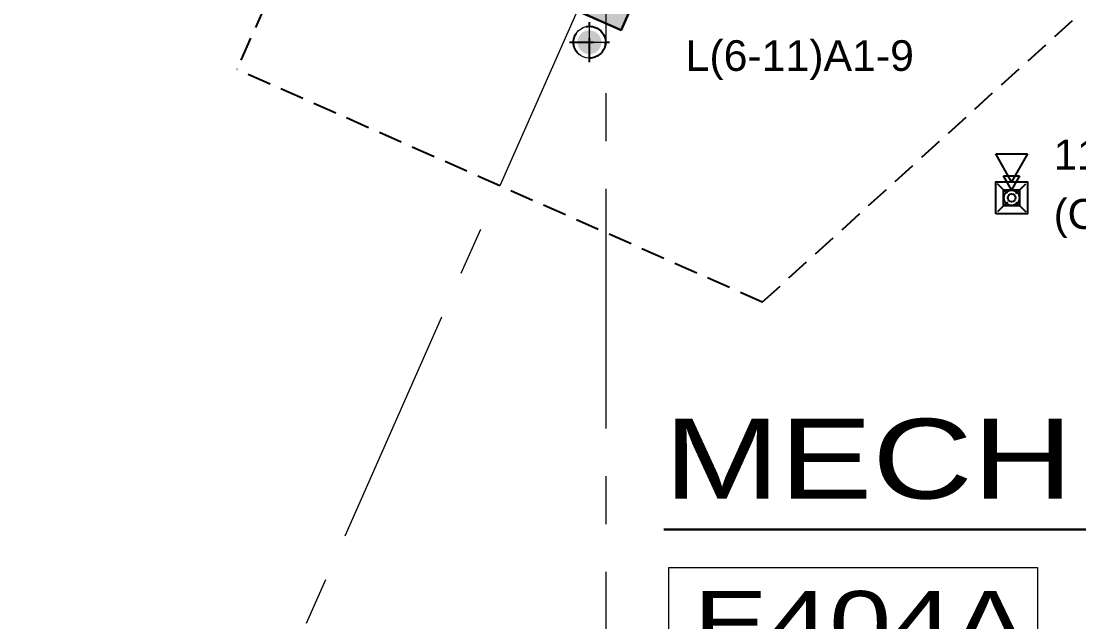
# Model space of a CAD drawing. Header units: inches. Extents: x -26500 to 0, y -3347 to 2257.
# Drawn here: x -24087.6 to -23822.4, y 1140.7 to 1291.3 of the extents above; entities that cross this region are included whole.
import ezdxf

# ---------------------------------------------------------------- set-up
doc = ezdxf.new("R2010")
doc.units = ezdxf.units.IN
doc.header["$LTSCALE"] = 48
doc.header["$MEASUREMENT"] = 0
doc.linetypes.add('A104$0$CENTER', pattern=[2, 1.25, -0.25, 0.25, -0.25])
doc.linetypes.add('NB - 5th floor_plan$0$HIDDEN2', pattern=[0.1875, 0.125, -0.0625])
for name, color, linetype in [('0 @ 48', 7, 'Continuous'), ('0 @ 96', 7, 'Continuous'), ('A104$0$A-ANNO-PATT-1-12', 8, 'Continuous'), ('A104$0$A-AREA-IDEN', 8, 'Continuous'), ('A104$0$A-FLOR-SLEEVE', 8, 'Continuous'), ('A104$0$A-GRID-GRDP0-15', 8, 'Continuous'), ('A104$0$A-Roof-leader', 8, 'Continuous'), ('A604$0$A-COLS-COL1-12', 8, 'Continuous'), ('A604$0$A-FLOR-SLEEVE', 8, 'Continuous'), ('E-FIRE', 234, 'Continuous'), ('E-TEXT', 6, 'Continuous'), ('NB - 5th floor_plan$0$STCCOLS1', 1, 'NB - 5th floor_plan$0$HIDDEN2'), ('NB - 5th floor_plan$0$STDROPS', 1, 'NB - 5th floor_plan$0$HIDDEN2'), ('NB - 5th floor_plan$0$STWETSTACK', 1, 'NB - 5th floor_plan$0$HIDDEN2'), ('XREF', 7, 'Continuous')]:
    doc.layers.add(name, color=color, linetype=linetype)
doc.styles.add('A104$0$Arial', font='arial.ttf', dxfattribs={"height": 0.076839})
doc.styles.add('A104$0$style-Arial', font='arial.ttf')
doc.styles.add('M08', font='arial.ttf', dxfattribs={"height": 7.68})
doc.styles.add('MAMEP ANNO', font='arial.ttf', dxfattribs={"height": 0.101562})

# ---------------------------------------------------------------- blocks, each defined once
blk = doc.blocks.new('A104')
at = {"layer": 'A104$0$A-Roof-leader', "lineweight": 13}
h = blk.add_hatch(color=256, dxfattribs=at)
edge = h.paths.add_edge_path()
edge.add_arc((-23945.1269, 1285.9919), 3, 0, 360)
at = {"layer": 'A104$0$A-ANNO-PATT-1-12', "lineweight": 30}
blk.add_solid([(-23959.1546, 1298.7649), (-23949.4412, 1320.7114), (-23937.208, 1289.0515), (-23927.4946, 1310.998)], dxfattribs=at)
at = {"layer": 'A104$0$A-AREA-IDEN', "lineweight": 30}
blk.add_line((-23926.4359, 1163.8686, 0.2066), (-23749.3671, 1163.8686, 0.2066), dxfattribs=at)
at = {"layer": 'A104$0$A-AREA-IDEN', "lineweight": 13}
blk.add_3dface([(-23925.2361, 1154.3518, 0.2066), (-23832.7981, 1154.3518, 0.2066), (-23832.7981, 1122.8223, 0.2066), (-23925.2361, 1122.8223, 0.2066)], dxfattribs=at)
at = {"layer": 'A104$0$A-FLOR-SLEEVE', "lineweight": 0}
for p, q in [((-23945.1269, 1280.9919), (-23945.1269, 1290.9919)), ((-23950.1269, 1285.9919), (-23940.1269, 1285.9919))]:
    blk.add_line(p, q, dxfattribs=at)
at = {"layer": 'A104$0$A-FLOR-SLEEVE', "lineweight": 13}
blk.add_circle((-23945.1269, 1285.9919), 4, dxfattribs=at)
at = {"layer": 'A104$0$A-GRID-GRDP0-15', "linetype": 'A104$0$CENTER', "lineweight": 0}
for p, q in [((-23941.0236, 2113.2362), (-23941.0236, -676.9049)), ((-23943.3256, 1304.8799), (-24820.8121, -676.9042))]:
    blk.add_line(p, q, dxfattribs=at)
at = {"layer": 'A104$0$A-AREA-IDEN', "lineweight": 30, "style": 'A104$0$style-Arial', "width": 1.246875}
blk.add_text('E404A', height=16, dxfattribs=at).set_placement((-23919.052, 1132.465, 0.2066))
at = {"layer": 'A104$0$A-AREA-IDEN', "lineweight": 30, "insert": (-23926.4369, 1171.3476, 0.2066), "char_height": 19.999996, "attachment_point": 7, "line_spacing_factor": 0.6, "style": 'A104$0$Arial'}
blk.add_mtext('\\H1x;\\W1.24688;MECH "A"', dxfattribs=at)
blk = doc.blocks.new('NB - 5th floor_plan')
at = {"layer": 'NB - 5th floor_plan$0$STCCOLS1', "color": 1, "linetype": 'NB - 5th floor_plan$0$HIDDEN2', "elevation": 0}
blk.add_lwpolyline([(-23949.4412, 1320.7114), (-23927.4946, 1310.998), (-23937.208, 1289.0515), (-23959.1546, 1298.7649)], close=True, dxfattribs=at)
at = {"layer": 'NB - 5th floor_plan$0$STDROPS', "color": 1, "linetype": 'NB - 5th floor_plan$0$HIDDEN2'}
for p, q in [((-24004.6079, 1344.5927), (-24033.56, 1279.205)), ((-23901.7685, 1220.8749, 0), (-23799.0236, 1314.1209)), ((-23901.7685, 1220.8749, 0), (-24033.56, 1279.205, 0))]:
    blk.add_line(p, q, dxfattribs=at)
at = {"layer": 'NB - 5th floor_plan$0$STWETSTACK', "color": 1, "linetype": 'NB - 5th floor_plan$0$HIDDEN2'}
for p, q in [((-23945.1256, 1280.9913, -0.0063), (-23945.1256, 1290.9913, -0.0063)), ((-23950.1256, 1285.9913, -0.0063), (-23940.1256, 1285.9913, -0.0063))]:
    blk.add_line(p, q, dxfattribs=at)
blk.add_circle((-23945.1256, 1285.9913, -0.0063), 4, dxfattribs=at)
blk = doc.blocks.new('A604')
at = {"layer": 'A604$0$A-COLS-COL1-12', "lineweight": 30}
blk.add_3dface([(-23959.15, 1298.76), (-23937.21, 1289.05), (-23927.49, 1311), (-23949.44, 1320.71)], dxfattribs=at)
at = {"layer": 'A604$0$A-FLOR-SLEEVE', "lineweight": 0}
for p, q in [((-23945.13, 1280.99), (-23945.13, 1290.99)), ((-23950.13, 1285.99), (-23940.13, 1285.99))]:
    blk.add_line(p, q, dxfattribs=at)
at = {"layer": 'A604$0$A-FLOR-SLEEVE', "lineweight": 13}
blk.add_circle((-23945.13, 1285.99), 4, dxfattribs=at)
blk = doc.blocks.new('FA-StrobeSymbol-Anno')
at = {"color": 0, "linetype": 'ByBlock'}
for p, q in [((-0.0442, 0.0442), (-0.0737, 0.0736)), ((0.0442, 0.0442), (0.0736, 0.0737)), ((-0.0442, -0.0442), (-0.0736, -0.0737)), ((0.0442, -0.0442), (0.0737, -0.0736))]:
    blk.add_line(p, q, dxfattribs=at)
blk.add_circle((0, 0), 0.0403, dxfattribs=at)
blk = doc.blocks.new('*U770')
at = {"layer": '0 @ 48', "color": 0, "linetype": 'ByBlock', "xscale": 24, "yscale": 24, "zscale": 24}
blk.add_blockref('FA-StrobeSymbol-Anno', (0, 4), dxfattribs=at)
at = {"layer": '0 @ 96', "color": 0, "linetype": 'ByBlock', "xscale": 48, "yscale": 48, "zscale": 48}
blk.add_blockref('FA-StrobeSymbol-Anno', (0, 4), dxfattribs=at)
blk = doc.blocks.new('FA-Speaker-Anno')
at = {"color": 0, "linetype": 'ByBlock'}
for p, q in [((0.0833, 0), (0.1562, 0.0417)), ((0.1562, 0.0417), (0.1562, -0.0417)), ((0.1562, -0.0417), (0.0833, 0))]:
    blk.add_line(p, q, dxfattribs=at)
blk.add_lwpolyline([(0, 0.0417), (0.0833, 0.0417), (0.0833, -0.0417), (0, -0.0417)], close=True, dxfattribs=at)
blk = doc.blocks.new('*U771')
at = {"layer": '0 @ 48', "color": 0, "linetype": 'ByBlock', "xscale": 48, "yscale": 48, "zscale": 48, "rotation": 90}
blk.add_blockref('FA-Speaker-Anno', (0, 2), dxfattribs=at)
at = {"layer": '0 @ 96', "color": 0, "linetype": 'ByBlock', "xscale": 96, "yscale": 96, "zscale": 96, "rotation": 90}
blk.add_blockref('FA-Speaker-Anno', (0, 0), dxfattribs=at)
blk = doc.blocks.new('*U149')
for name in ['*U771', '*U770']:
    blk.add_blockref(name, (0, 0))
at = {"color": 6, "style": 'MAMEP ANNO'}
for s, p in [('110', (10.55, 11.08)), ('(C)', (10.55, -3.78))]:
    blk.add_text(s, height=7.5, dxfattribs=at).set_placement(p)

msp = doc.modelspace()

# ---------------------------------------------------------------- block references
at = {"layer": 'E-FIRE'}
msp.add_blockref('*U149', (-23839.25, 1243.01), dxfattribs=at)
at = {"layer": 'XREF'}
for name in ['A104', 'NB - 5th floor_plan', 'A604']:
    msp.add_blockref(name, (0, 0), dxfattribs=at)

# ---------------------------------------------------------------- texts
at = {"layer": 'E-TEXT', "insert": (-23921, 1286.5), "char_height": 7.68, "attachment_point": 1, "style": 'M08'}
msp.add_mtext_dynamic_manual_height_columns('L(6-11)A1-9', width=61.7437, gutter_width=1, heights=[0], dxfattribs=at)

doc.saveas('drawing.dxf')
